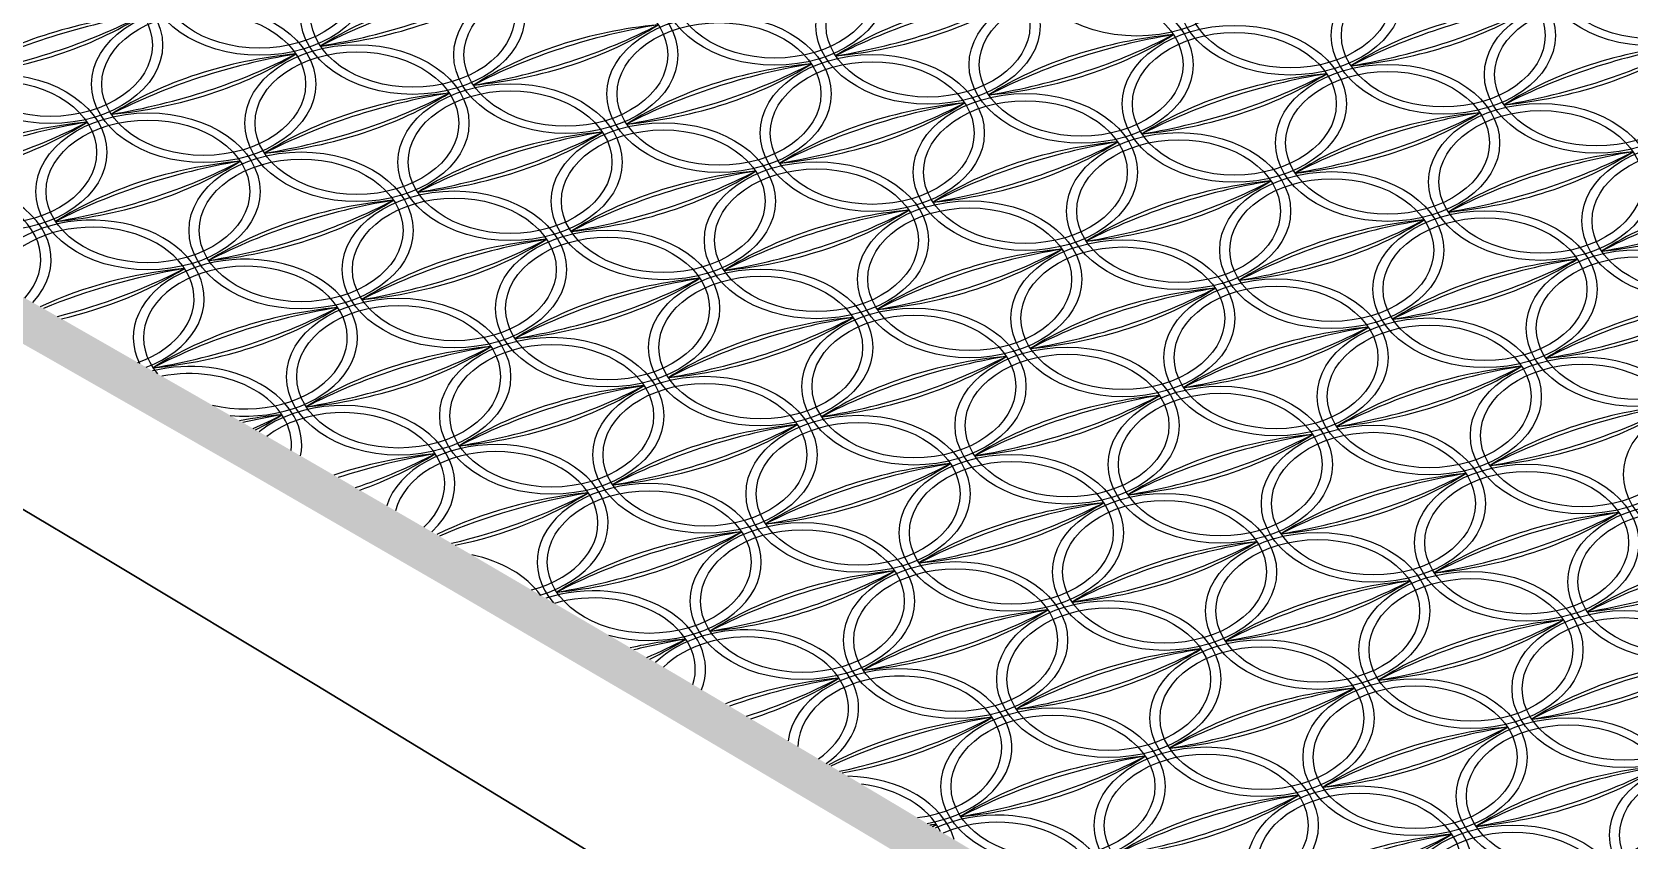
# Model space of a CAD drawing. Extents: x 1767995 to 4174245, y 542814 to 862564.
# Drawn here: x 4074881 to 4082718, y 589354 to 593319 of the extents above; entities that cross this region are included whole.
import ezdxf

# ---------------------------------------------------------------- set-up
doc = ezdxf.new("R2010")
doc.units = 0
doc.header["$LTSCALE"] = 3500
doc.layers.add('桥 构造粗实', color=1, linetype='Continuous', lineweight=30)

# ---------------------------------------------------------------- blocks, each defined once
blk = doc.blocks.new('2121212')
at = {"color": 8}
for centre, major_axis, start_param, end_param in [((-7329.5, 9698.7), (-550, 0), 3.141593, 9.424778), ((-4800.6, 9650.3), (-550, 0), 3.141593, 9.424778), ((-8354.8, 9364), (-550, 0), 3.141593, 9.424778), ((-8354.8, 9364), (-500, 0), 3.141593, 9.424778), ((-5826, 9315.6), (-550, 0), 3.141593, 9.424778), ((-5826, 9315.6), (-500, 0), 3.141593, 9.424778), ((-10132, 9220.8), (-550, 0), 3.141593, 9.424778), ((-10198.5, 8383.8), (1696.6, 0), 1.707987, 2.30627), ((-9846.3, 7855), (2505.2, 0), 1.806196, 2.208061), ((-11568.9, 10440.9), (-1696.6, 0), 1.707987, 2.30627), ((-11921.2, 10969.7), (-2505.2, 0), 1.806196, 2.208061), ((-7669.7, 8335.4), (1696.6, 0), 1.707987, 2.30627), ((-7317.4, 7806.6), (-2505.2, 0), -1.335396, -0.933532), ((-9040, 10392.6), (-1696.6, 0), 1.707987, 2.30627), ((-9392.3, 10921.4), (2505.2, 0), -1.335396, -0.933532), ((-5074.2, 9124.1), (-550, 0), 3.141593, 9.424778), ((-11975.7, 8240.6), (1696.6, 0), 1.707987, 2.30627), ((-11623.4, 7711.8), (-2505.2, 0), -1.335396, -0.933532), ((-13346, 10297.8), (-1696.6, 0), 1.707987, 2.30627), ((-13698.3, 10826.6), (2505.2, 0), -1.335396, -0.933532), ((-11909.1, 9077.7), (-550, 0), 3.141593, 9.424778), ((-11909.1, 9077.7), (-500, 0), 3.141593, 9.424778), ((-9380.2, 9029.3), (-550, 0), 3.141593, 9.424778), ((-5140.8, 8287.1), (1696.6, 0), 1.707987, 2.30627), ((-4788.5, 7758.3), (-2505.2, 0), -1.335396, -0.933532), ((-6511.2, 10344.2), (1696.6, 0), -1.433605, -0.835323), ((-6863.4, 10873), (2505.2, 0), -1.335396, -0.933532), ((-5074.2, 9124.1), (-500, 0), 3.141593, 9.424778), ((-9446.8, 8192.3), (1696.6, 0), 1.707987, 2.30627), ((-9094.5, 7663.5), (-2505.2, 0), -1.335396, -0.933532), ((-10817.2, 10249.4), (-1696.6, 0), 1.707987, 2.30627), ((-11169.4, 10778.2), (2505.2, 0), -1.335396, -0.933532), ((-9380.2, 9029.3), (-500, 0), 3.141593, 9.424778), ((-6917.9, 8143.9), (1696.6, 0), 1.707987, 2.30627), ((-6565.6, 7615.1), (-2505.2, 0), -1.335396, -0.933532), ((-8288.3, 10201), (1696.6, 0), -1.433605, -0.835323), ((-8640.5, 10729.8), (-2505.2, 0), 1.806196, 2.208061), ((-4389, 8095.5), (-1696.6, 0), -1.433605, -0.835323), ((-4036.8, 7566.7), (2505.2, 0), 1.806196, 2.208061), ((-5759.4, 10152.7), (1696.6, 0), -1.433605, -0.835323), ((-6111.7, 10681.5), (2505.2, 0), -1.335396, -0.933532), ((-11223.9, 8049.1), (1696.6, 0), 1.707987, 2.30627), ((-10871.6, 7520.3), (-2505.2, 0), -1.335396, -0.933532), ((-12594.3, 10106.2), (-1696.6, 0), 1.707987, 2.30627), ((-12946.5, 10635), (-2505.2, 0), 1.806196, 2.208061), ((-8695, 8000.7), (1696.6, 0), 1.707987, 2.30627), ((-8342.8, 7471.9), (-2505.2, 0), -1.335396, -0.933532), ((-10065.4, 10057.9), (1696.6, 0), -1.433605, -0.835323), ((-10417.7, 10586.7), (-2505.2, 0), 1.806196, 2.208061), ((-6099.6, 8789.4), (-550, 0), 3.141593, 9.424778), ((-6166.1, 7952.4), (-1696.6, 0), -1.433605, -0.835323), ((-5813.9, 7423.6), (-2505.2, 0), -1.335396, -0.933532), ((-7536.5, 10009.5), (1696.6, 0), -1.433605, -0.835323), ((-7888.8, 10538.3), (-2505.2, 0), 1.806196, 2.208061), ((-6099.6, 8789.4), (-500, 0), 3.141593, 9.424778), ((-10472.2, 7857.6), (-1696.6, 0), -1.433605, -0.835323), ((-10119.9, 7328.8), (-2505.2, 0), -1.335396, -0.933532), ((-11842.5, 9914.7), (1696.6, 0), -1.433605, -0.835323), ((-12194.8, 10443.5), (-2505.2, 0), 1.806196, 2.208061), ((-10405.6, 8694.6), (-550, 0), 3.141593, 9.424778), ((-10405.6, 8694.6), (-500, 0), 3.141593, 9.424778), ((-7876.7, 8646.2), (-550, 0), 3.141593, 9.424778), ((-7943.3, 7809.2), (1696.6, 0), 1.707987, 2.30627), ((-7591, 7280.4), (2505.2, 0), 1.806196, 2.208061), ((-9313.7, 9866.3), (-1696.6, 0), 1.707987, 2.30627), ((-9665.9, 10395.1), (2505.2, 0), -1.335396, -0.933532), ((-7876.7, 8646.2), (-500, 0), 3.141593, 9.424778), ((-5414.4, 7760.8), (-1696.6, 0), -1.433605, -0.835323), ((-5062.1, 7232), (-2505.2, 0), -1.335396, -0.933532), ((-6784.8, 9818), (-1696.6, 0), 1.707987, 2.30627), ((-7137, 10346.8), (-2505.2, 0), 1.806196, 2.208061), ((-5347.8, 8597.9), (-550, 0), 3.141593, 9.424778), ((-5347.8, 8597.9), (-500, 0), 3.141593, 9.424778), ((-12249.3, 7714.4), (-1696.6, 0), -1.433605, -0.835323), ((-11897, 7185.6), (-2505.2, 0), -1.335396, -0.933532), ((-13619.7, 9771.5), (-1696.6, 0), 1.707987, 2.30627), ((-13971.9, 10300.3), (-2505.2, 0), 1.806196, 2.208061), ((-9653.8, 8503.1), (-550, 0), 3.141593, 9.424778), ((-9720.4, 7666), (1696.6, 0), 1.707987, 2.30627), ((-9368.1, 7137.2), (-2505.2, 0), -1.335396, -0.933532), ((-11090.8, 9723.2), (-1696.6, 0), 1.707987, 2.30627), ((-11443, 10252), (2505.2, 0), -1.335396, -0.933532), ((-9653.8, 8503.1), (-500, 0), 3.141593, 9.424778), ((-7191.5, 7617.7), (1696.6, 0), 1.707987, 2.30627), ((-6839.3, 7088.9), (-2505.2, 0), -1.335396, -0.933532), ((-8561.9, 9674.8), (-1696.6, 0), 1.707987, 2.30627), ((-8914.2, 10203.6), (2505.2, 0), -1.335396, -0.933532), ((-4596.1, 8406.3), (-550, 0), 3.141593, 9.424778), ((-11431, 8359.9), (-550, 0), 3.141593, 9.424778), ((-11431, 8359.9), (-500, 0), 3.141593, 9.424778), ((-4662.6, 7569.3), (1696.6, 0), 1.707987, 2.30627), ((-4310.4, 7040.5), (-2505.2, 0), -1.335396, -0.933532), ((-6033, 9626.4), (1696.6, 0), -1.433605, -0.835323), ((-6385.3, 10155.2), (2505.2, 0), -1.335396, -0.933532), ((-4596.1, 8406.3), (-500, 0), 3.141593, 9.424778), ((-13208.1, 8216.7), (-550, 0), 8.845302, 11.786265), ((-11497.5, 7522.9), (-1696.6, 0), -1.433605, -0.835323), ((-11145.3, 6994.1), (-2505.2, 0), -1.335396, -0.933532), ((-12867.9, 9580), (-1696.6, 0), 1.707987, 2.30627), ((-13220.2, 10108.8), (2505.2, 0), -1.335396, -0.933532), ((-8968.6, 7474.5), (1696.6, 0), 1.707987, 2.30627), ((-8616.4, 6945.7), (-2505.2, 0), -1.335396, -0.933532), ((-10339, 9531.6), (-1696.6, 0), 1.707987, 2.30627), ((-10691.3, 10060.4), (2505.2, 0), -1.335396, -0.933532), ((-13208.1, 8216.7), (-500, 0), 8.855379, 11.776057), ((-6439.8, 7426.1), (1696.6, 0), 1.707987, 2.30627), ((-6087.5, 6897.3), (-2505.2, 0), -1.335396, -0.933532), ((-7810.1, 9483.3), (-1696.6, 0), 1.707987, 2.30627), ((-8162.4, 10012.1), (-2505.2, 0), 1.806196, 2.208061), ((-3910.9, 7377.8), (1696.6, 0), 1.707987, 2.30627), ((-3558.6, 6849), (-2505.2, 0), -1.335396, -0.933532), ((-5281.3, 9434.9), (-1696.6, 0), 1.707987, 2.30627), ((-5633.5, 9963.7), (-2505.2, 0), 1.806196, 2.208061), ((-10745.8, 7331.3), (1696.6, 0), 1.707987, 2.30627), ((-10393.5, 6802.5), (-2505.2, 0), -1.335396, -0.933532), ((-12116.1, 9388.5), (1696.6, 0), -1.433605, -0.835323), ((-12468.4, 9917.3), (-2505.2, 0), 1.806196, 2.208061), ((-12456.3, 8025.2), (550, 0), 5.216338, 9.126312), ((-8216.9, 7283), (-1696.6, 0), -1.433605, -0.835323), ((-7864.6, 6754.2), (-2505.2, 0), -1.335396, -0.933532), ((-9587.3, 9340.1), (1696.6, 0), -1.433605, -0.835323), ((-9939.5, 9868.9), (-2505.2, 0), 1.806196, 2.208061), ((-5688, 7234.6), (-1696.6, 0), -1.433605, -0.835323), ((-5335.7, 6705.8), (-2505.2, 0), -1.335396, -0.933532), ((-7058.4, 9291.7), (1696.6, 0), -1.433605, -0.835323), ((-7410.7, 9820.5), (-2505.2, 0), 1.806196, 2.208061), ((-12456.3, 8025.2), (500, 0), 5.175891, 9.166753), ((-9994, 7139.8), (-1696.6, 0), -1.433605, -0.835323), ((-9641.8, 6611), (-2505.2, 0), -1.335396, -0.933532), ((-11364.4, 9196.9), (-1696.6, 0), 1.707987, 2.30627), ((-11716.7, 9725.8), (-2505.2, 0), 1.806196, 2.208061), ((-9927.4, 7976.8), (-550, 0), 3.141593, 9.424778), ((-9927.4, 7976.8), (-500, 0), 3.141593, 9.424778), ((-7398.6, 7928.5), (-550, 0), 3.141593, 9.424778), ((-11704.6, 7833.7), (550, 0), 4.577372, 9.759755), ((-7465.1, 7091.4), (1696.6, 0), 1.707987, 2.30627), ((-7112.9, 6562.6), (-2505.2, 0), -1.335396, -0.933532), ((-8835.5, 9148.6), (1696.6, 0), -1.433605, -0.835323), ((-9187.8, 9677.4), (2505.2, 0), -1.335396, -0.933532), ((-7398.6, 7928.5), (-500, 0), 3.141593, 9.424778), ((-4869.7, 7880.1), (-550, 0), 3.141593, 9.424778), ((-4869.7, 7880.1), (-500, 0), 3.141593, 9.424778), ((-11771.1, 6996.6), (1696.6, 0), 1.707987, 2.158145), ((-11418.9, 6467.8), (-2505.2, 0), -1.335396, -1.03589), ((-13493.8, 9582.6), (-2505.2, 0), 1.924235, 2.208061), ((-13141.5, 9053.8), (-1696.6, 0), 1.89098, 2.30627), ((-11704.6, 7833.7), (500, 0), 4.382259, 9.954868), ((-9175.7, 7785.3), (-550, 0), 3.141593, 9.424778), ((-4936.3, 7043.1), (1696.6, 0), 1.707987, 2.30627), ((-4584, 6514.3), (-2505.2, 0), -1.335396, -0.933532), ((-6306.6, 9100.2), (-1696.6, 0), 1.707987, 2.30627), ((-6658.9, 9629), (-2505.2, 0), 1.806196, 2.208061), ((-9242.3, 6948.3), (1696.6, 0), 1.707987, 2.30627), ((-8890, 6419.5), (-2505.2, 0), -1.335396, -0.933532), ((-10612.6, 9005.4), (-1696.6, 0), 1.707987, 2.30627), ((-10964.9, 9534.2), (2505.2, 0), -1.335396, -0.933532), ((-9175.7, 7785.3), (-500, 0), 3.141593, 9.424778), ((-6713.4, 6899.9), (1696.6, 0), 1.707987, 2.30627), ((-6361.1, 6371.1), (-2505.2, 0), -1.335396, -0.933532), ((-8083.8, 8957), (-1696.6, 0), 1.707987, 2.30627), ((-8436, 9485.9), (2505.2, 0), -1.335396, -0.933532), ((-10952.8, 7642.1), (-550, 0), 3.141593, 9.424778), ((-4184.5, 6851.5), (-1696.6, 0), -1.433605, -0.835323), ((-3832.2, 6322.7), (-2505.2, 0), -1.335396, -0.933532), ((-5554.9, 8908.7), (1696.6, 0), -1.433605, -0.835323), ((-5907.1, 9437.5), (2505.2, 0), -1.335396, -0.933532), ((-11019.4, 6805.1), (1696.6, 0), 1.707987, 2.30627), ((-10667.1, 6276.3), (-2505.2, 0), -1.335396, -0.933532), ((-12389.8, 8862.3), (-1696.6, 0), 1.707987, 2.30627), ((-12742, 9391.1), (2505.2, 0), -1.335396, -0.933532), ((-10952.8, 7642.1), (-500, 0), 3.141593, 9.424778), ((-8490.5, 6756.7), (1696.6, 0), 1.707987, 2.30627), ((-8138.2, 6227.9), (-2505.2, 0), -1.335396, -0.933532), ((-9860.9, 8813.9), (-1696.6, 0), 1.707987, 2.30627), ((-10213.1, 9342.7), (2505.2, 0), -1.335396, -0.933532), ((-8423.9, 7593.8), (-550, 0), 3.141593, 9.424778), ((-8423.9, 7593.8), (-500, 0), 3.141593, 9.424778), ((-5961.6, 6708.4), (1696.6, 0), 1.707987, 2.30627), ((-5609.4, 6179.6), (-2505.2, 0), -1.335396, -0.933532), ((-7332, 8765.5), (-1696.6, 0), 1.707987, 2.30627), ((-7684.3, 9294.3), (-2505.2, 0), 1.806196, 2.208061), ((-10267.6, 6613.6), (1696.6, 0), 1.707987, 2.30627), ((-9915.4, 6084.8), (-2505.2, 0), -1.335396, -0.933532), ((-11638, 8670.7), (-1696.6, 0), 1.707987, 2.30627), ((-11990.3, 9199.5), (2505.2, 0), -1.335396, -0.933532), ((-11978.2, 7307.4), (550, 0), 6.143125, 8.19166), ((-7738.8, 6565.2), (-1696.6, 0), -1.433605, -0.835323), ((-7386.5, 6036.4), (-2505.2, 0), -1.335396, -0.933532), ((-9109.1, 8622.4), (1696.6, 0), -1.433605, -0.835323), ((-9461.4, 9151.2), (-2505.2, 0), 1.806196, 2.208061), ((-5209.9, 6516.8), (-1696.6, 0), -1.433605, -0.835323), ((-4857.6, 5988), (-2505.2, 0), -1.335396, -0.933532), ((-6580.3, 8574), (1696.6, 0), -1.433605, -0.835323), ((-6932.5, 9102.8), (-2505.2, 0), 1.806196, 2.208061), ((-5143.3, 7353.9), (-550, 0), 3.141593, 9.424778), ((-5143.3, 7353.9), (-500, 0), 3.141593, 9.424778), ((-11978.2, 7307.4), (500, 0), 6.205802, 8.129445), ((-11226.4, 7115.9), (550, 0), 5.628063, 8.698691), ((-9515.9, 6422), (-1696.6, 0), -1.433605, -0.835323), ((-9163.6, 5893.2), (-2505.2, 0), -1.335396, -0.933532), ((-10886.3, 8479.2), (1696.6, 0), -1.433605, -0.835323), ((-11238.5, 9008), (-2505.2, 0), 1.806196, 2.208061), ((-6987, 6373.7), (-1696.6, 0), -1.433605, -0.835323), ((-6634.7, 5844.9), (2505.2, 0), 1.806196, 2.208061), ((-8357.4, 8430.8), (-1696.6, 0), 1.707987, 2.30627), ((-8709.6, 8959.6), (2505.2, 0), -1.335396, -0.933532), ((-6920.4, 7210.7), (-550, 0), 3.141593, 9.424778), ((-6920.4, 7210.7), (-500, 0), 3.141593, 9.424778), ((-4391.6, 7162.4), (-550, 0), 3.141593, 9.424778), ((-11293, 6278.9), (-1696.6, 0), -1.433605, -1.308611), ((-10940.7, 5750.1), (-2505.2, 0), -1.335396, -1.25549), ((-13015.6, 8864.8), (-2505.2, 0), 2.139875, 2.208061), ((-12663.4, 8336), (-1696.6, 0), 2.207598, 2.30627), ((-11226.4, 7115.9), (500, 0), 5.631646, 8.694621), ((-8697.6, 7067.6), (-550, 0), 3.141593, 9.424778), ((-4458.1, 6325.3), (1696.6, 0), 1.707987, 2.30627), ((-4105.9, 5796.5), (-2505.2, 0), -1.335396, -0.933532), ((-5828.5, 8382.5), (-1696.6, 0), 1.707987, 2.30627), ((-6180.8, 8911.3), (2505.2, 0), -1.335396, -0.933532), ((-8764.1, 6230.5), (1696.6, 0), 1.707987, 2.30627), ((-8411.9, 5701.7), (-2505.2, 0), -1.335396, -0.933532), ((-10134.5, 8287.7), (-1696.6, 0), 1.707987, 2.30627), ((-10486.8, 8816.5), (-2505.2, 0), 1.806196, 2.208061), ((-10474.7, 6924.4), (-550, 0), 8.260251, 12.344253), ((-6235.2, 6182.1), (1696.6, 0), 1.707987, 2.30627), ((-5883, 5653.3), (-2505.2, 0), -1.335396, -0.933532), ((-7605.6, 8239.3), (-1696.6, 0), 1.707987, 2.30627), ((-7957.9, 8768.1), (2505.2, 0), -1.335396, -0.933532), ((-10541.2, 6087.3), (1696.6, 0), 1.707987, 2.015363), ((-10189, 5558.5), (-2505.2, 0), -1.335396, -1.133607), ((-12263.9, 8673.3), (2505.2, 0), -1.116281, -0.933532), ((-11911.6, 8144.5), (-1696.6, 0), 2.040814, 2.30627), ((-10474.7, 6924.4), (-500, 0), 8.209003, 12.39559), ((-8012.4, 6039), (1696.6, 0), 1.707987, 2.30627), ((-7660.1, 5510.2), (-2505.2, 0), -1.335396, -0.933532), ((-9382.7, 8096.1), (-1696.6, 0), 1.707987, 2.30627), ((-9735, 8624.9), (2505.2, 0), -1.335396, -0.933532), ((-7945.8, 6876), (-550, 0), 3.141593, 9.424778), ((-7945.8, 6876), (-500, 0), 3.141593, 9.424778), ((-9722.9, 6732.9), (550, 0), 4.345115, 9.970064), ((-5483.5, 5990.6), (1696.6, 0), 1.707987, 2.30627), ((-5131.2, 5461.8), (-2505.2, 0), -1.335396, -0.933532), ((-6853.9, 8047.8), (1696.6, 0), -1.433605, -0.835323), ((-7206.1, 8576.6), (-2505.2, 0), 1.806196, 2.208061), ((-9789.5, 5895.8), (1696.6, 0), 1.707987, 2.183903), ((-9437.2, 5367), (-2505.2, 0), -1.335396, -1.018038), ((-11512.1, 8481.8), (-2505.2, 0), 1.904169, 2.208061), ((-11159.9, 7953), (-1696.6, 0), 1.860441, 2.30627), ((-7260.6, 5847.4), (1696.6, 0), 1.707987, 2.30627), ((-6908.3, 5318.6), (-2505.2, 0), -1.335396, -0.933532), ((-8631, 7904.6), (1696.6, 0), -1.433605, -0.835323), ((-8983.3, 8433.4), (-2505.2, 0), 1.806196, 2.208061), ((-4731.7, 5799.1), (-1696.6, 0), -1.433605, -0.835323), ((-4379.5, 5270.3), (-2505.2, 0), -1.335396, -0.933532), ((-6102.1, 7856.2), (1696.6, 0), -1.433605, -0.835323), ((-6454.4, 8385), (-2505.2, 0), 1.806196, 2.208061), ((-4665.2, 6636.1), (-550, 0), 3.141593, 9.424778), ((-4665.2, 6636.1), (-500, 0), 3.141593, 9.424778), ((-8971.2, 6541.3), (-550, 0), 3.141593, 9.424778), ((-9037.7, 5704.3), (-1696.6, 0), -1.433605, -0.835323), ((-8685.5, 5175.5), (-2505.2, 0), -1.335396, -0.933532), ((-10408.1, 7761.4), (1696.6, 0), -1.433605, -0.835323), ((-10760.4, 8290.2), (-2505.2, 0), 1.806196, 2.208061), ((-8971.2, 6541.3), (-500, 0), 3.141593, 9.424778), ((-6508.9, 5655.9), (1696.6, 0), 1.707987, 2.30627), ((-6156.6, 5127.1), (-2505.2, 0), -1.335396, -0.933532), ((-7879.2, 7713.1), (-1696.6, 0), 1.707987, 2.30627), ((-8231.5, 8241.9), (2505.2, 0), -1.335396, -0.933532), ((-6442.3, 6493), (-550, 0), 3.141593, 9.424778), ((-6442.3, 6493), (-500, 0), 3.141593, 9.424778), ((-10748.3, 6398.2), (550, 0), 0.462766, 1.286278), ((-3980, 5607.5), (-1696.6, 0), -1.433605, -0.835323), ((-3627.7, 5078.7), (-2505.2, 0), -1.335396, -0.933532), ((-5350.4, 7664.7), (-1696.6, 0), 1.707987, 2.30627), ((-5702.6, 8193.5), (-2505.2, 0), 1.806196, 2.208061), ((-8286, 5512.7), (1696.6, 0), 1.707987, 2.30627), ((-7933.7, 4983.9), (-2505.2, 0), -1.335396, -0.933532), ((-9656.4, 7569.9), (-1696.6, 0), 1.707987, 2.30627), ((-10008.6, 8098.7), (2505.2, 0), -1.335396, -0.933532), ((-8219.4, 6349.8), (-550, 0), 3.141593, 9.424778), ((-8219.4, 6349.8), (-500, 0), 3.141593, 9.424778), ((-9996.5, 6206.6), (-550, 0), 9.161623, 11.435033), ((-5757.1, 5464.4), (1696.6, 0), 1.707987, 2.30627), ((-5404.8, 4935.6), (-2505.2, 0), -1.335396, -0.933532), ((-7127.5, 7521.5), (-1696.6, 0), 1.707987, 2.30627), ((-7479.7, 8050.3), (2505.2, 0), -1.335396, -0.933532), ((-9996.5, 6206.6), (-500, 0), 9.209082, 11.38804), ((-7534.2, 5321.2), (1696.6, 0), 1.707987, 2.30627), ((-7182, 4792.4), (-2505.2, 0), -1.335396, -0.933532), ((-8904.6, 7378.4), (-1696.6, 0), 1.707987, 2.30627), ((-9256.9, 7907.2), (2505.2, 0), -1.335396, -0.933532), ((-5005.4, 5272.9), (1696.6, 0), 1.707987, 2.30627), ((-4653.1, 4744), (-2505.2, 0), -1.335396, -0.933532), ((-6375.7, 7330), (-1696.6, 0), 1.707987, 2.30627), ((-6728, 7858.8), (-2505.2, 0), 1.806196, 2.208061), ((-9311.4, 5178.1), (1696.6, 0), 1.707987, 1.872447), ((-8959.1, 4649.3), (-2505.2, 0), -1.335396, -1.229446), ((-11034, 7764), (-2505.2, 0), 2.11614, 2.208061), ((-10681.7, 7235.2), (1696.6, 0), -0.968501, -0.835323), ((-9244.8, 6015.1), (550, 0), 5.503519, 8.802197), ((-9244.8, 6015.1), (500, 0), 5.495715, 8.809594), ((-6782.5, 5129.7), (-1696.6, 0), -1.433605, -0.835323), ((-6430.2, 4600.9), (-2505.2, 0), -1.335396, -0.933532), ((-8152.9, 7186.8), (1696.6, 0), -1.433605, -0.835323), ((-8505.1, 7715.6), (-2505.2, 0), 1.806196, 2.208061), ((-8493, 5823.6), (-550, 0), 8.100332, 12.483643), ((-4253.6, 5081.3), (-1696.6, 0), -1.433605, -0.835323), ((-3901.3, 4552.5), (-2505.2, 0), -1.335396, -0.933532), ((-5624, 7138.5), (1696.6, 0), -1.433605, -0.835323), ((-5976.2, 7667.3), (-2505.2, 0), 1.806196, 2.208061), ((-8559.6, 4986.5), (-1696.6, 0), -1.433605, -1.086688), ((-8207.3, 4457.7), (-2505.2, 0), -1.335396, -1.106539), ((-10282.2, 7572.5), (-2505.2, 0), 1.997589, 2.208061), ((-9930, 7043.7), (-1696.6, 0), 1.999853, 2.30627), ((-8493, 5823.6), (-500, 0), 8.0274, 12.55687), ((-6030.7, 4938.2), (1696.6, 0), 1.707987, 2.30627), ((-5678.5, 4409.4), (-2505.2, 0), -1.335396, -0.933532), ((-7401.1, 6995.3), (1696.6, 0), -1.433605, -0.835323), ((-7753.4, 7524.1), (2505.2, 0), -1.335396, -0.933532), ((-5964.2, 5775.2), (-550, 0), 3.141593, 9.424778), ((-5964.2, 5775.2), (-500, 0), 3.141593, 9.424778), ((-7807.8, 4795), (1696.6, 0), 1.707987, 2.225598), ((-7455.6, 4266.2), (-2505.2, 0), -1.335396, -0.989199), ((-9530.5, 7380.9), (2505.2, 0), -1.270161, -0.933532), ((-9178.2, 6852.1), (-1696.6, 0), 1.810244, 2.30627), ((-7741.3, 5632), (-550, 0), 3.141593, 9.424778), ((-7741.3, 5632), (-500, 0), 3.141593, 9.424778), ((-5279, 4746.6), (1696.6, 0), 1.707987, 2.30627), ((-4926.7, 4217.8), (-2505.2, 0), -1.335396, -0.933532), ((-6649.3, 6803.8), (-1696.6, 0), 1.707987, 2.30627), ((-7001.6, 7332.6), (2505.2, 0), -1.335396, -0.933532), ((-6989.5, 5440.5), (-550, 0), 3.141593, 9.424778), ((-7056.1, 4603.5), (1696.6, 0), 1.707987, 2.30627), ((-6703.8, 4074.7), (-2505.2, 0), -1.335396, -0.933532), ((-8426.5, 6660.6), (-1696.6, 0), 1.707987, 2.30627), ((-8778.7, 7189.4), (2505.2, 0), -1.335396, -0.933532), ((-6989.5, 5440.5), (-500, 0), 3.141593, 9.424778), ((-4527.2, 4555.1), (1696.6, 0), 1.707987, 2.30627), ((-4174.9, 4026.3), (-2505.2, 0), -1.335396, -0.933532), ((-5897.6, 6612.2), (-1696.6, 0), 1.707987, 2.30627), ((-6249.9, 7141), (-2505.2, 0), 1.806196, 2.208061), ((-8766.7, 5297.3), (550, 0), 0.193042, 1.537567), ((-8766.7, 5297.3), (500, 0), 0.331645, 1.398261), ((-6304.3, 4411.9), (-1696.6, 0), -1.433605, -0.835323), ((-5952.1, 3883.1), (-2505.2, 0), -1.335396, -0.933532), ((-7674.7, 6469.1), (1696.6, 0), -1.433605, -0.835323), ((-8027, 6997.9), (-2505.2, 0), 1.806196, 2.208061), ((-8014.9, 5105.8), (-550, 0), 8.993874, 11.582024), ((-8081.5, 4268.8), (-1696.6, 0), -1.433605, -1.414727), ((-7729.2, 3740), (-2505.2, 0), -1.335396, -1.323536), ((-9804.1, 6854.7), (-2505.2, 0), 2.19816, 2.208061), ((-9451.8, 6325.9), (1696.6, 0), -0.849684, -0.835323), ((-8014.9, 5105.8), (-500, 0), 9.022927, 11.553454), ((-5486, 5057.4), (-550, 0), 3.141593, 9.424778), ((-5552.6, 4220.4), (-1696.6, 0), -1.433605, -0.835323), ((-5200.3, 3691.6), (2505.2, 0), 1.806196, 2.208061), ((-6923, 6277.5), (-1696.6, 0), 1.707987, 2.30627), ((-7275.2, 6806.3), (2505.2, 0), -1.335396, -0.933532), ((-5486, 5057.4), (-500, 0), 3.141593, 9.424778)]:
    blk.add_ellipse(centre, major_axis=major_axis, ratio=0.7, start_param=start_param, end_param=end_param, dxfattribs=at)
for centre, major_axis in [((-11635.5, 9603.9), (550, 0)), ((-11635.5, 9603.9), (500, 0)), ((-4800.6, 9650.3), (500, 0)), ((-9106.6, 9555.5), (550, 0)), ((-9106.6, 9555.5), (500, 0)), ((-6577.7, 9507.2), (550, 0)), ((-6577.7, 9507.2), (500, 0)), ((-10883.7, 9412.4), (550, 0)), ((-10883.7, 9412.4), (500, 0)), ((-12660.8, 9269.2), (550, 0)), ((-12660.8, 9269.2), (500, 0)), ((-10132, 9220.8), (500, 0)), ((-7603.1, 9172.5), (550, 0)), ((-7603.1, 9172.5), (500, 0)), ((-6851.3, 8980.9), (550, 0)), ((-6851.3, 8980.9), (500, 0)), ((-11157.3, 8886.1), (550, 0)), ((-11157.3, 8886.1), (500, 0)), ((-8628.5, 8837.8), (550, 0)), ((-8628.5, 8837.8), (500, 0)), ((-12934.5, 8743), (550, 0)), ((-12934.5, 8743), (500, 0)), ((-12182.7, 8551.4), (550, 0)), ((-12182.7, 8551.4), (500, 0)), ((-7125, 8454.7), (550, 0)), ((-7125, 8454.7), (500, 0)), ((-8902.1, 8311.5), (550, 0)), ((-8902.1, 8311.5), (500, 0)), ((-6373.2, 8263.2), (550, 0)), ((-6373.2, 8263.2), (500, 0)), ((-10679.2, 8168.4), (550, 0)), ((-10679.2, 8168.4), (500, 0)), ((-8150.3, 8120), (550, 0)), ((-8150.3, 8120), (500, 0)), ((-5621.4, 8071.6), (550, 0)), ((-5621.4, 8071.6), (500, 0)), ((-6646.8, 7736.9), (550, 0)), ((-6646.8, 7736.9), (500, 0)), ((-5895.1, 7545.4), (550, 0)), ((-5895.1, 7545.4), (500, 0)), ((-10201.1, 7450.6), (550, 0)), ((-10201.1, 7450.6), (500, 0)), ((-7672.2, 7402.2), (550, 0)), ((-7672.2, 7402.2), (500, 0)), ((-9449.3, 7259.1), (550, 0)), ((-9449.3, 7259.1), (500, 0)), ((-8697.6, 7067.6), (500, 0)), ((-6168.7, 7019.2), (550, 0)), ((-6168.7, 7019.2), (500, 0)), ((-5416.9, 6827.7), (550, 0)), ((-5416.9, 6827.7), (500, 0)), ((-9722.9, 6732.9), (500, 0)), ((-7194, 6684.5), (550, 0)), ((-7194, 6684.5), (500, 0)), ((-5690.5, 6301.4), (550, 0)), ((-5690.5, 6301.4), (500, 0)), ((-7467.7, 6158.3), (550, 0)), ((-7467.7, 6158.3), (500, 0)), ((-4938.8, 6109.9), (550, 0)), ((-4938.8, 6109.9), (500, 0)), ((-6715.9, 5966.7), (550, 0)), ((-6715.9, 5966.7), (500, 0)), ((-5212.4, 5583.7), (550, 0)), ((-5212.4, 5583.7), (500, 0)), ((-4460.6, 5392.1), (550, 0)), ((-4460.6, 5392.1), (500, 0)), ((-6237.8, 5249), (550, 0)), ((-6237.8, 5249), (500, 0))]:
    blk.add_ellipse(centre, major_axis=major_axis, ratio=0.7, dxfattribs=at)

msp = doc.modelspace()

# ---------------------------------------------------------------- hatches: boundary and pattern name
h = msp.add_hatch(color=8)
h.paths.add_polyline_path([(4084757, 595589.6), (4083758.6, 595994.1), (4082760.3, 596394.4), (4081761.9, 596790.6), (4080763.6, 597182.7), (4079765.3, 597570.7), (4078766.9, 597954.6), (4077768.6, 598334.4), (4076770.3, 598710.1), (4075772, 599081.6), (4074773.7, 599449.1), (4073775.4, 599812.4), (4072777.1, 600171.7), (4071778.8, 600526.8), (4070780.6, 600877.8), (4069782.3, 601224.7), (4068784, 601567.5), (4067785.8, 601906.2), (4066787.5, 602240.8), (4065789.3, 602571.3), (4064791.1, 602897.7), (4063792.8, 603220), (4062794.6, 603538.1), (4061796.4, 603852.2), (4060798.2, 604162.1), (4059800, 604468), (4058801.8, 604769.7), (4057803.6, 605067.3), (4056805.4, 605360.9), (4055807.2, 605650.3), (4054809.1, 605935.6), (4053810.9, 606216.8), (4052812.7, 606493.9), (4051814.6, 606766.8), (4050816.4, 607035.7), (4049818.3, 607300.5), (4048820.1, 607561.2), (4047822, 607817.7), (4046823.9, 608070.2), (4045825.8, 608318.5), (4044827.6, 608562.8), (4043829.5, 608802.9), (4042831.4, 609038.9), (4041833.3, 609270.9), (4040835.2, 609498.7), (4039837.2, 609722.4), (4038839.1, 609942), (4037841, 610157.5), (4036842.9, 610368.9), (4035844.8, 610576.2), (4034846.8, 610779.3), (4033848.7, 610978.4), (4032850.7, 611173.4), (4031852.6, 611364.3), (4030854.6, 611551), (4029856.5, 611733.7), (4028858.5, 611912.2), (4028815.8, 611919.7, 0.956587), (4028643.4, 611139.3), (4028945.6, 611058.3), (4029945.6, 610783.9), (4030945.6, 610503), (4031945.6, 610215.6), (4032945.6, 609921.7), (4033945.6, 609621.4), (4034945.6, 609314.5), (4035945.6, 609001.2), (4036945.6, 608681.3), (4037945.6, 608355), (4038945.6, 608022.2), (4039945.6, 607682.9), (4040945.6, 607337.2), (4041945.6, 606984.9), (4042945.6, 606626.2), (4043945.6, 606261), (4044945.6, 605889.3), (4045945.6, 605511.1), (4046945.6, 605126.4), (4047945.6, 604735.3), (4048945.6, 604337.7), (4049945.6, 603933.6), (4050945.6, 603523), (4051945.6, 603106), (4052945.6, 602682.5), (4053945.6, 602252.5), (4054945.6, 601816), (4055945.6, 601373.1), (4056945.6, 600923.6), (4057945.6, 600467.7), (4058945.6, 600005.4), (4059945.6, 599536.5), (4060945.6, 599061.2), (4061945.6, 598579.4), (4062945.6, 598091.2), (4063945.6, 597596.4), (4064945.6, 597095.2), (4065945.6, 596587.6), (4066945.6, 596073.4), (4067945.6, 595552.8), (4068945.6, 595025.7), (4069945.6, 594492.2), (4070945.6, 593952.1), (4071945.6, 593405.6), (4072945.6, 592852.7), (4073945.6, 592293.2), (4074945.6, 591727.4), (4075945.6, 591155), (4076945.6, 590576.2), (4077945.6, 589990.9), (4078945.6, 589399.1), (4079945.6, 588800.9), (4080945.6, 588196.2), (4081945.6, 587585), (4082945.6, 586967.4), (4083945.6, 586343.3), (4084945.6, 585712.7), (4085235, 585528.3), (4106012.6, 585163, 0.723214), (4106263.2, 585880.3), (4105724.3, 586147.3), (4104725.8, 586638.1), (4103727.3, 587124.7), (4102728.8, 587607.2), (4101730.3, 588085.6), (4100731.8, 588559.9), (4099733.3, 589030.1), (4098734.8, 589496.1), (4097736.4, 589958.1), (4096737.9, 590416), (4095739.5, 590869.7), (4094741, 591319.3), (4093742.6, 591764.8), (4092744.2, 592206.3), (4091745.7, 592643.6), (4090747.3, 593076.8), (4089748.9, 593505.8), (4088750.5, 593930.8), (4087752.1, 594351.7), (4086753.8, 594768.4), (4085755.4, 595181.1)])
h.paths.add_polyline_path([(4084681.6, 595404.4), (4085679.3, 594996.1), (4086677, 594583.7), (4087674.8, 594167.3), (4088672.5, 593746.7), (4089670.3, 593322), (4090668, 592893.1), (4091665.8, 592460.2), (4092663.6, 592023.2), (4093661.4, 591582.1), (4094659.2, 591136.8), (4095657, 590687.5), (4096654.9, 590234), (4097652.7, 589776.4), (4098650.5, 589314.8), (4099648.4, 588849), (4100646.3, 588379.1), (4101644.1, 587905.1), (4102642, 587427), (4103639.9, 586944.8), (4104637.8, 586458.4), (4105635.8, 585968), (4106153.8, 585711.3, -0.692809), (4106016.1, 585363), (4085294.9, 585727.3), (4085052.6, 585881.7), (4084051.8, 586512.7), (4083051, 587137.3), (4082050.2, 587755.4), (4081049.4, 588367.1), (4080048.6, 588972.3), (4079047.8, 589571), (4078047, 590163.2), (4077046.2, 590749), (4076045.3, 591328.3), (4075044.5, 591901.2), (4074043.6, 592467.6), (4073042.8, 593027.5), (4072041.9, 593580.9), (4071041, 594127.9), (4070040.1, 594668.4), (4069039.3, 595202.4), (4068038.4, 595730), (4067037.5, 596251), (4066036.5, 596765.7), (4065035.6, 597273.8), (4064034.7, 597775.5), (4063033.8, 598270.7), (4062032.8, 598759.4), (4061031.9, 599241.6), (4060030.9, 599717.4), (4059030, 600186.7), (4058029, 600649.5), (4057028, 601105.8), (4056027, 601555.7), (4055026.1, 601999.1), (4054025.1, 602436), (4053024.1, 602866.4), (4052023, 603290.4), (4051022, 603707.8), (4050021, 604118.8), (4049020, 604523.3), (4048018.9, 604921.4), (4047017.9, 605312.9), (4046016.8, 605698), (4045015.8, 606076.5), (4044014.7, 606448.6), (4043013.6, 606814.2), (4042012.5, 607173.4), (4041011.5, 607526), (4040010.4, 607872.1), (4039009.3, 608211.8), (4038008.2, 608545), (4037007, 608871.6), (4036005.9, 609191.8), (4035004.8, 609505.5), (4034003.7, 609812.7), (4033002.5, 610113.4), (4032001.4, 610407.7), (4031000.2, 610695.4), (4029999.1, 610976.6), (4028997.9, 611251.4), (4028695.1, 611332.5, -0.956587), (4028781.3, 611722.7), (4028823.7, 611715.3), (4029820.9, 611536.9), (4030818.2, 611354.4), (4031815.4, 611167.7), (4032812.7, 610977), (4033810, 610782.2), (4034807.3, 610583.3), (4035804.6, 610380.3), (4036801.9, 610173.1), (4037799.2, 609961.9), (4038796.5, 609746.6), (4039793.8, 609527.1), (4040791.1, 609303.6), (4041788.4, 609076), (4042785.8, 608844.2), (4043783.1, 608608.4), (4044780.5, 608368.4), (4045777.9, 608124.4), (4046775.2, 607876.2), (4047772.6, 607623.9), (4048770, 607367.6), (4049767.4, 607107.1), (4050764.8, 606842.5), (4051762.2, 606573.8), (4052759.6, 606301), (4053757, 606024.2), (4054754.5, 605743.2), (4055751.9, 605458.1), (4056749.3, 605168.9), (4057746.8, 604875.6), (4058744.3, 604578.2), (4059741.7, 604276.6), (4060739.2, 603971), (4061736.7, 603661.3), (4062734.2, 603347.5), (4063731.7, 603029.5), (4064729.3, 602707.5), (4065726.8, 602381.3), (4066724.3, 602051.1), (4067721.9, 601716.7), (4068719.4, 601378.3), (4069717, 601035.7), (4070714.6, 600689), (4071712.1, 600338.2), (4072709.7, 599983.4), (4073707.3, 599624.4), (4074704.9, 599261.3), (4075702.6, 598894.1), (4076700.2, 598522.7), (4077697.8, 598147.3), (4078695.5, 597767.8), (4079693.1, 597384.2), (4080690.8, 596996.4), (4081688.5, 596604.6), (4082686.2, 596208.6), (4083683.9, 595808.6)], flags=16)

# ---------------------------------------------------------------- linework, layer by layer
at = {"layer": '桥 构造粗实'}
msp.add_lwpolyline([(4070197.4, 593665.3), (4071209.5, 593091.2), (4072221.6, 592510.3), (4073233.7, 591922.5), (4074245.9, 591327.8), (4075258, 590726.2), (4076270.1, 590117.7), (4077282.2, 589502.3), (4078294.4, 588880), (4079306.5, 588250.9), (4079310.3, 588248.5)], dxfattribs=at)

# ---------------------------------------------------------------- block references
msp.add_blockref('2121212', (4087632.7, 583985.6))

doc.saveas('drawing.dxf')
